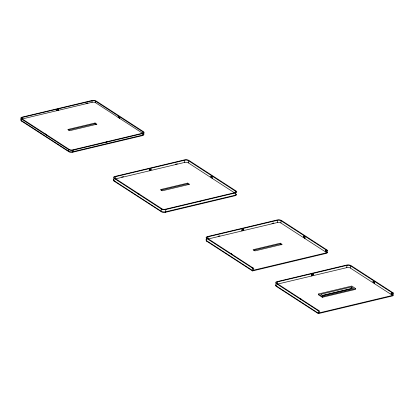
<?xml version="1.0" encoding="UTF-8"?>
<svg xmlns="http://www.w3.org/2000/svg" width="414" height="414" viewBox="0 0 414 414"><rect width="100%" height="100%" fill="white"/><g stroke="black" fill="none" stroke-linecap="round" stroke-linejoin="round"><path stroke-width="0.62" d="M21.021 119.087A3.302 1.356 2.9 0 0 21.259 120.453L68.507 151.105A3.302 1.356 2.9 0 0 73.087 151.659L142.597 135.093L142.67 133.593A3.302 1.356 2.9 0 0 143.544 131.74L96.296 101.088A3.302 1.356 2.9 0 0 91.717 100.54L22.211 117.1A3.302 1.356 2.9 0 0 21.337 118.953L21.58 121.131L69.314 152.026A2.882 1.185 2.9 0 0 72.145 152.368L142.887 135.513A2.882 1.185 2.9 0 0 143.425 134.369M22.056 119.035L22.589 118.859L22.666 117.359L92.731 100.711A2.551 1.051 2.9 0 1 95.236 101.016L143.223 132.149A2.551 1.051 2.9 0 1 142.747 133.158L72.15 149.982A2.551 1.051 2.9 0 1 69.645 149.677L21.657 118.544A2.551 1.051 2.9 0 1 22.133 117.535L22.666 117.359M68.507 151.105L68.584 149.604L21.337 118.953M142.67 133.593L73.164 150.153L72.838 152.254M22.589 118.859L92.017 102.32L92.094 100.819M143.151 133.65L95.634 102.755L95.712 101.254M96.421 124.65L95.029 123.75L95.065 122.999L67.808 129.494L69.661 130.695L96.923 124.2L95.065 122.999M113.664 179.19A3.302 1.356 2.9 0 0 113.902 180.551L161.149 211.207A3.302 1.356 2.9 0 0 165.729 211.756L235.24 195.196L235.354 192.945A3.302 1.356 2.9 0 0 236.223 191.092L188.975 160.441A3.302 1.356 2.9 0 0 184.401 159.887L114.89 176.447A3.302 1.356 2.9 0 0 114.016 178.299L113.902 180.551L114.223 181.234L161.957 212.128A2.882 1.185 2.9 0 0 164.788 212.47L235.53 195.615A2.882 1.185 2.9 0 0 236.218 194.777M115.263 178.398L115.346 176.711L185.415 160.063A2.551 1.051 2.9 0 1 187.915 160.363L235.908 191.496A2.551 1.051 2.9 0 1 235.426 192.51L164.829 209.329A2.551 1.051 2.9 0 1 162.324 209.029L114.336 177.896A2.551 1.051 2.9 0 1 114.813 176.881L115.346 176.711M142.83 133.37L142.902 131.869M161.149 211.207L161.263 208.951L114.016 178.299M235.354 192.945L165.843 209.505L165.481 212.351M115.232 178.962L184.66 162.423L184.773 160.166M234.929 193.126L188.277 162.857L188.391 160.606M189.063 184.753L187.671 183.852L187.708 183.102L160.451 189.596L162.304 190.797L189.56 184.302L187.708 183.102M206.658 238.402L206.545 240.653L206.865 241.336L252.519 270.953L326.801 253.254L327.412 252.576L327.526 250.32L281.618 220.543A3.302 1.356 2.9 0 0 277.038 219.989L207.533 236.549A3.302 1.356 2.9 0 0 206.658 238.402L252.566 268.184L253.177 268.034L253.823 268.624L253.063 270.29M327.526 250.32L326.91 250.47L280.557 220.465A2.551 1.051 2.9 0 0 278.058 220.165L207.988 236.813L207.875 239.064L277.939 222.416A2.551 1.051 2.9 0 1 280.444 222.716L326.796 252.721L326.191 251.381L325.264 250.78L325.984 249.87L325.89 251.743L326.817 252.343M235.499 192.908L235.587 191.221M252.566 268.184L252.519 270.953M277.302 222.52L277.416 220.269M276.143 283.476L276.029 285.732L276.345 286.41L318.299 313.626L392.575 295.927L393.186 295.249L393.3 292.993L351.103 265.617A3.302 1.356 2.9 0 0 346.523 265.063L277.013 281.629A3.302 1.356 2.9 0 0 276.143 283.476L318.34 310.852L318.956 310.707L319.598 311.297L318.842 312.958M393.3 292.993L392.684 293.138L350.042 265.54A2.551 1.051 2.9 0 0 347.537 265.239L277.473 281.887L277.359 284.139L347.424 267.491A2.551 1.051 2.9 0 1 349.928 267.796L392.57 295.394L391.965 294.054L391.039 293.454L391.758 292.538L391.665 294.416L392.591 295.016M280.92 222.96L281.034 220.709M281.706 244.855L280.314 243.955L280.35 243.204L253.094 249.699L254.946 250.9L282.203 244.405L280.35 243.204M304.999 238.19L305.092 236.316L304.373 237.227L304.999 238.19L303.446 236.627L304.166 235.716M312.782 275.144L312.865 273.452L313.294 274.508L312.751 275.708M318.392 294.002L318.35 294.752L322.289 297.304L355.678 289.35L355.719 288.599L351.781 286.043L318.392 294.002L322.325 296.553L355.719 288.599M318.34 310.852L318.299 313.626M322.289 297.304L322.325 296.553M346.787 267.599L346.901 265.348M350.399 268.034L350.513 265.783M351.346 286.969L353.427 288.325L322.765 295.632L320.679 294.276L351.346 286.969L351.269 288.475L322.48 295.332M373.552 282.669L373.651 280.79L372.931 281.701L374.479 283.269L374.577 281.391L373.858 282.301L374.479 283.269M149.806 169.652L149.268 170.853L149.382 168.601L149.806 169.652L151.167 169.326L150.743 168.275L150.629 170.532L151.167 169.326M242.449 229.754L241.911 230.955L242.024 228.704L242.449 229.754L243.81 229.428L243.385 228.378L243.272 230.629L243.81 229.428M311.928 274.829L311.39 276.029L311.504 273.778L311.928 274.829L313.294 274.508M118.125 117.178L118.844 116.262L118.766 117.762L118.125 117.178L119.693 118.363L119.77 116.862L119.051 117.778M211.409 177.865L210.804 176.524L211.523 175.614M211.73 177.125L212.449 176.214L212.335 178.465L211.73 177.125L210.804 176.524M326.191 251.381L326.91 250.47M391.965 294.054L392.684 293.138M57.127 110.3L56.625 110.75L56.697 109.249L57.127 110.3L58.488 109.979L58.063 108.929L57.986 110.429L58.488 109.979M106.32 142.214L106.817 141.764M107.681 141.893L108.183 141.443M207.988 236.813L207.455 236.984A2.551 1.051 2.9 0 0 206.979 237.998L253.177 268.034M277.473 281.887L276.94 282.063A2.551 1.051 2.9 0 0 276.464 283.072L318.956 310.707M86.008 103.381L87.887 102.936M68.393 130.1L95.029 123.75M121.664 177.063L123.543 176.612M175.515 164.229L177.394 163.784M161.036 190.197L187.671 183.852M199.455 201.458L200.36 201.24M218.064 236.265L219.943 235.82M271.915 223.436L273.794 222.986M253.673 250.299L280.314 243.955M327.412 252.576L252.452 270.435L206.545 240.653A3.302 1.356 2.9 0 1 206.307 239.287M393.186 295.249L318.226 313.108L276.029 285.732A3.302 1.356 2.9 0 1 275.517 284.692M92.017 102.32L92.658 102.211A2.551 1.051 2.9 0 1 95.158 102.517L95.634 102.755M184.66 162.423L185.301 162.314A2.551 1.051 2.9 0 1 187.801 162.619L188.277 162.857M303.446 236.627L304.373 237.227M372.931 281.701L373.858 282.301M276.345 286.41L275.993 286.11A2.882 1.185 2.9 0 1 275.884 285.489M206.865 241.336L206.514 241.031A2.882 1.185 2.9 0 1 206.363 240.72M114.223 181.234L113.871 180.928A2.882 1.185 2.9 0 1 113.762 180.313M21.58 121.131L21.228 120.831A2.882 1.185 2.9 0 1 21.357 119.925M318.03 310.107L318.671 310.697M300.843 298.96L301.485 299.545L299.917 298.359M252.25 267.434L252.897 268.024M231.359 253.88L232.006 254.47L230.432 253.28M138.716 193.783L139.363 194.368L137.79 193.178M46.037 134.431L46.678 135.021L45.11 133.831M391.039 293.454L391.665 294.416M325.264 250.78L325.89 251.743M236.673 194.031A3.302 1.356 2.9 0 1 235.24 195.196M165.843 209.505A3.302 1.356 2.9 0 1 161.263 208.951M188.292 162.402A3.302 1.356 2.9 0 1 188.862 162.692M143.855 133.577A3.302 1.356 2.9 0 1 142.597 135.093M73.164 150.153A3.302 1.356 2.9 0 1 68.584 149.604"/></g></svg>
